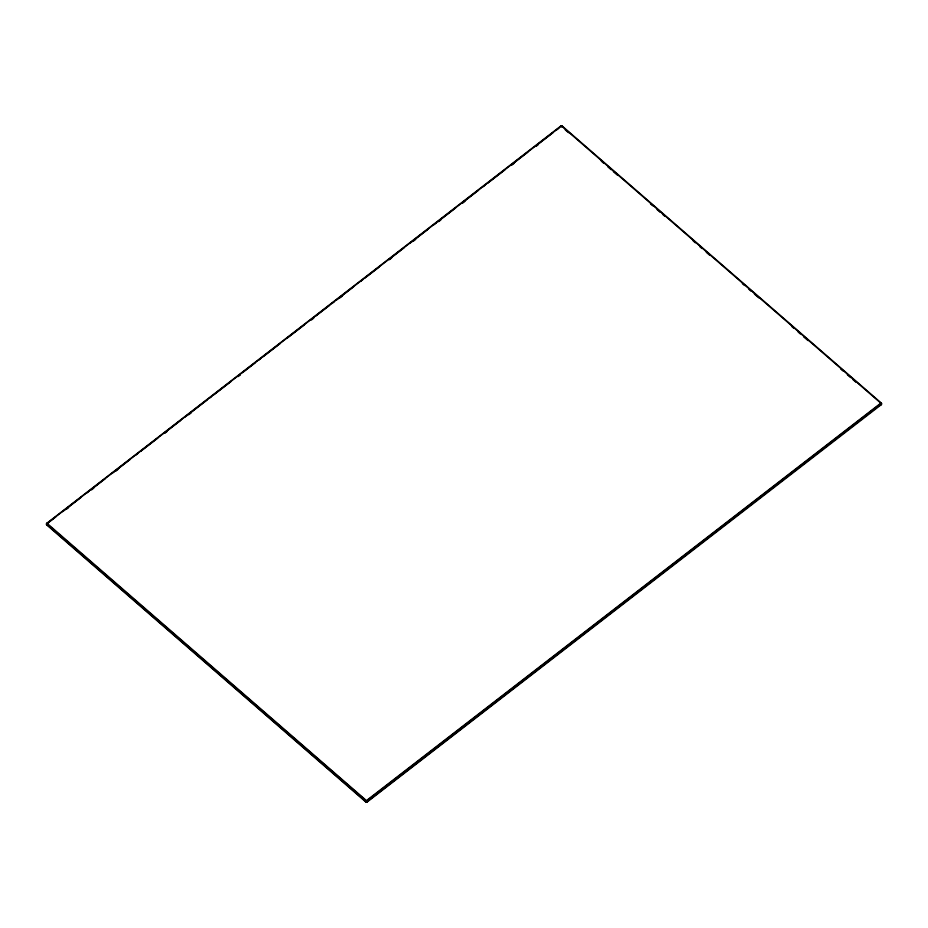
<?xml version="1.0" encoding="UTF-8"?>
<svg xmlns="http://www.w3.org/2000/svg" width="928" height="928" viewBox="0 0 928 928"><rect width="100%" height="100%" fill="white"/><g stroke="black" fill="none" stroke-linecap="round" stroke-linejoin="round"><path stroke-width="1.39" d="M46.76 523.833L366.444 801.154L881.345 403.274L881.6 404.179C881.066 406.186 881.229 401.522 881.577 403.587L366.502 802.047L46.609 524.274C46.528 522.267 46.91 526.802 46.4 523.821L46.794 523.195L46.655 524.726M55.831 516.884L46.667 523.972L46.62 524.865L366.096 802.233L366.061 801.015M881.38 404.492L881.391 403.726M561.904 125.767L562.09 126.544L560.999 126.521L561.904 125.767L881.38 403.135M366.838 801.026L366.873 802.244L881.356 404.62L881.171 403.587M46.644 523.38L561.127 125.756M62.698 511.583L81.026 497.42M86.756 492.988L89.042 491.214M91.338 489.45L105.084 478.825M111.952 473.512L130.291 459.348M136.01 454.929L138.307 453.154M140.592 451.391L157.783 438.109M164.65 432.796L180.693 420.407M185.275 416.869L207.037 400.049M209.322 398.274L211.619 396.5M213.904 394.736L231.095 381.454M237.962 376.142L240.259 374.378M242.544 372.604L255.142 362.871M258.587 360.215L260.872 358.44M263.169 356.677L280.349 343.395M287.228 338.082L304.407 324.812M311.274 319.499L313.571 317.724M315.856 315.949L329.602 305.335M331.899 303.56L334.184 301.797M336.481 300.022L353.661 286.74M360.54 281.428L362.825 279.664M365.122 277.89L378.868 267.276M389.168 259.306L404.063 247.799M409.793 243.368L428.121 229.204M433.852 224.785L436.137 223.01M438.434 221.235L455.613 207.965M462.492 202.652L478.523 190.263M483.105 186.714L485.402 184.95M487.687 183.176L504.867 169.905M511.746 164.592L527.777 152.192M535.804 145.998L552.984 132.727M556.417 130.071L558.714 128.296M66.294 509.368L68.591 507.604M91.501 489.891L93.798 488.128M115.559 471.308L117.844 469.533M164.813 433.248L167.11 431.474M188.871 414.654L191.156 412.89M238.125 376.594L240.422 374.819M311.437 319.94L313.734 318.176M340.077 297.818L342.374 296.044M389.342 259.747L391.628 257.984M413.389 241.164L415.686 239.389M438.596 221.688L440.881 219.913M462.654 203.104L464.94 201.33M511.908 165.033L514.193 163.27M535.966 146.45L538.252 144.675M560.988 125.941L562.078 125.953M367.001 801.479L365.91 801.456M365.922 802.047L367.012 802.059M565.222 129.839L568.493 132.681M601.298 161.159L603.49 163.061M607.863 166.854L611.146 169.708M613.327 171.599L617.7 175.404M650.505 203.882L652.697 205.772M657.07 209.577L660.353 212.419M662.534 214.322L664.726 216.212M693.158 240.897L695.339 242.8M699.712 246.593L701.904 248.495M706.278 252.288L709.56 255.142M742.365 283.62L744.546 285.511M748.919 289.316L751.112 291.206M754.394 294.06L758.768 297.853M791.572 326.331L793.753 328.234M798.126 332.027L800.319 333.929M803.602 336.771L807.975 340.564M840.78 369.042L842.96 370.945M847.334 374.738L850.616 377.592M852.809 379.494L856.092 382.336M561.521 125.628L561.556 126.846M366.479 802.372L366.444 801.154M561.498 125.953L47.154 523.392L366.456 800.574L880.8 403.135L561.498 125.953"/></g></svg>
